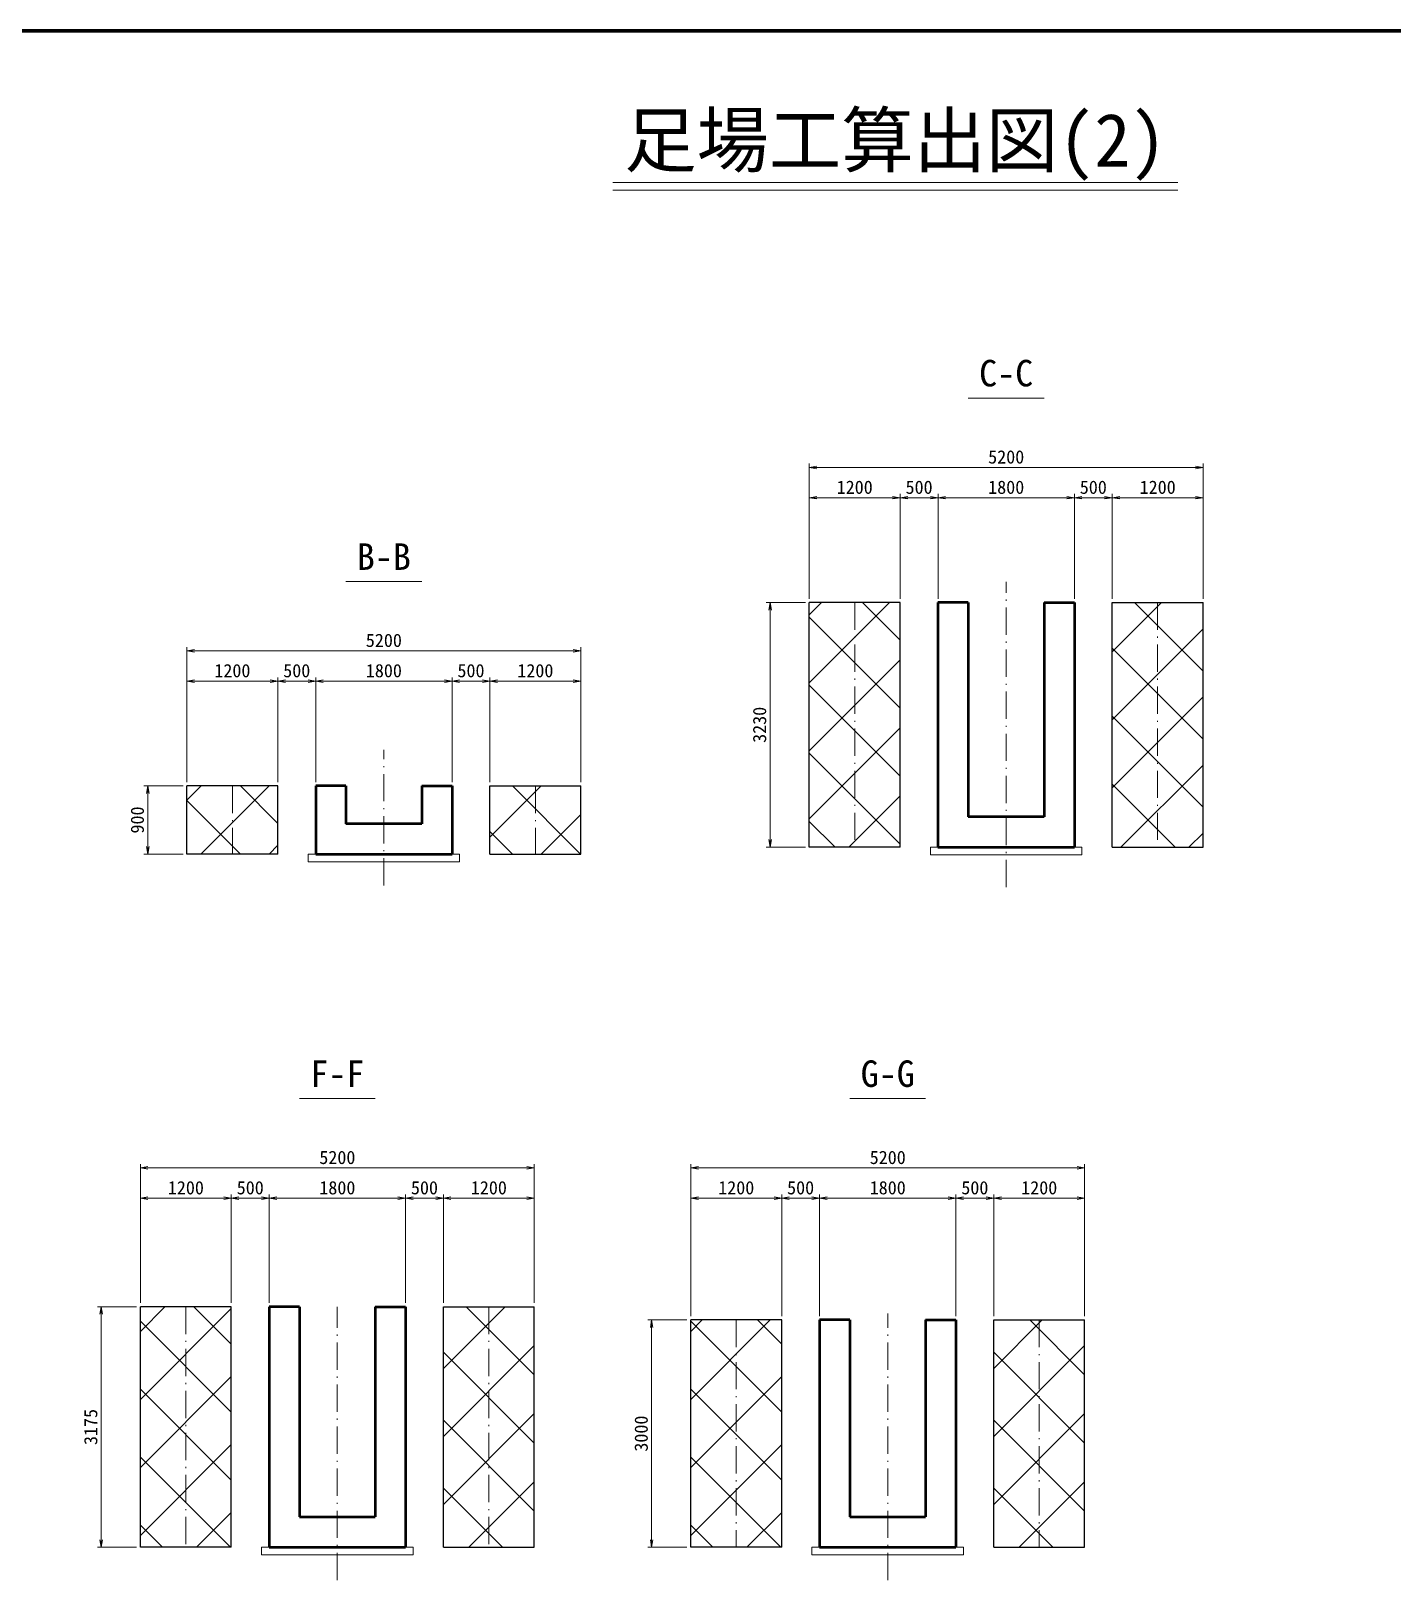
# Model space of a CAD drawing. Header units: millimetres. Extents: x 24033 to 83433, y -97239 to -13239.
# Drawn here: x 42321 to 60290, y -77684 to -57239 of the extents above; entities that cross this region are included whole.
import ezdxf
from ezdxf.enums import TextEntityAlignment as Align

# ---------------------------------------------------------------- set-up
doc = ezdxf.new("R2010")
doc.units = ezdxf.units.MM
doc.header["$LTSCALE"] = 60
doc.header["$PDSIZE"] = 300
doc.linetypes.add('SXF_一点短鎖線', pattern=[9.25, 6, -1.5, 0.25, -1.5])
doc.layers.get('Defpoints').update_dxf_attribs({"color": 151})
for name, color, linetype, lineweight in [('D-BMK', 2, 'SXF_一点短鎖線', 13), ('D-BYP-STR4', 6, 'Continuous', 25), ('D-BYP-STR6', 2, 'SXF_一点短鎖線', 13), ('D-BYP-STR7', 2, 'Continuous', 13), ('D-STR', 1, 'Continuous', 50), ('D-STR-DIM', 7, 'Continuous', 13), ('D-STR-HTXT', 7, 'Continuous', 13), ('D-TTL', 2, 'Continuous', 140), ('D-TTL-LINE', 7, 'Continuous', 13), ('D-TTL-TXT', 7, 'Continuous', 13)]:
    doc.layers.add(name, color=color, linetype=linetype, lineweight=lineweight)
doc.styles.add('MS ゴシック', font='')
doc.styles.add('YOKO_GOTHIC', font='')
doc.styles.get('MS ゴシック').set_extended_font_data('MS Gothic')
doc.styles.get('YOKO_GOTHIC').set_extended_font_data('MS Gothic')
doc.dimstyles.new('S50', dxfattribs={"dimscale": 50, "dimtxt": 3.5, "dimasz": 2, "dimexe": 1, "dimexo": 1, "dimgap": 1, "dimtad": 1, "dimdec": 0, "dimzin": 1, "dimdsep": 46, "dimtxsty": 'YOKO_GOTHIC', "dimblk": 'OPEN', "dimcen": 0, "dimclrd": 256, "dimclre": 256, "dimclrt": 256, "dimaunit": 1, "dimadec": 3, "dimazin": 0, "dimtfac": 1, "dimtdec": 0, "dimtix": 1, "dimtmove": 2, "dimatfit": 3, "dimldrblk": 'OPEN', "dimfxl": 1, "dimlwd": -1, "dimlwe": -1, "dimarcsym": 0})
pattern_1 = [(135, (153936.45, -46739), (-449.0128, -449.0128), [])]
pattern_2 = [(45, (153936.45, -46739), (-449.0128, 449.0128), [])]

# ---------------------------------------------------------------- blocks, each defined once
blk = doc.blocks.new('_Open')
at = {"color": 0, "linetype": 'ByBlock', "lineweight": -2}
for p, q in [((-1, 0.17), (0, 0)), ((-1, -0.17), (0, 0)), ((0, 0), (-1, 0))]:
    blk.add_line(p, q, dxfattribs=at)
blk = doc.blocks.new('*D825')
at = {"layer": 'D-STR-DIM', "transparency": 16777216}
for p, q in [((44330, -67203), (43813, -67203)), ((43863, -67303), (43863, -68003)), ((44330, -68103), (43813, -68103))]:
    blk.add_line(p, q, dxfattribs=at)
at = {"layer": 'Defpoints', "color": 0, "transparency": 16777216}
for p in [(44380, -67203), (43863, -68103), (44380, -68103)]:
    blk.add_point(p, dxfattribs=at)
at = {"layer": 'D-STR-DIM', "transparency": 16777216, "xscale": 100, "yscale": 100, "zscale": 100}
for p, rotation in [((43863, -67203), 90), ((43863, -68103), 270)]:
    blk.add_blockref('_Open', p, dxfattribs=dict(at, rotation=rotation))
at = {"layer": 'D-STR-DIM', "transparency": 16777216, "insert": (43726, -67653), "char_height": 175, "attachment_point": 5, "rotation": 90, "style": 'YOKO_GOTHIC'}
blk.add_mtext('900', dxfattribs=at)
blk = doc.blocks.new('*D704')
at = {"layer": 'D-STR-DIM', "transparency": 16777216}
for p, q in [((44380, -67153), (44380, -65770)), ((44480, -65820), (45480, -65820)), ((45580, -67153), (45580, -65770))]:
    blk.add_line(p, q, dxfattribs=at)
at = {"layer": 'Defpoints', "color": 0, "transparency": 16777216}
for p in [(45580, -65820), (44380, -67203), (45580, -67203)]:
    blk.add_point(p, dxfattribs=at)
at = {"layer": 'D-STR-DIM', "transparency": 16777216, "xscale": 100, "yscale": 100, "zscale": 100, "rotation": 180}
blk.add_blockref('_Open', (44380, -65820), dxfattribs=at)
at = {"layer": 'D-STR-DIM', "transparency": 16777216, "xscale": 100, "yscale": 100, "zscale": 100}
blk.add_blockref('_Open', (45580, -65820), dxfattribs=at)
at = {"layer": 'D-STR-DIM', "transparency": 16777216, "insert": (44980, -65683), "char_height": 175, "attachment_point": 5, "style": 'YOKO_GOTHIC'}
blk.add_mtext('1200', dxfattribs=at)
blk = doc.blocks.new('*D705')
at = {"layer": 'D-STR-DIM', "transparency": 16777216}
for p, q in [((45580, -67153), (45580, -65770)), ((45680, -65820), (45980, -65820)), ((46080, -67153), (46080, -65770))]:
    blk.add_line(p, q, dxfattribs=at)
at = {"layer": 'Defpoints', "color": 0, "transparency": 16777216}
for p in [(46080, -65820), (45580, -67203), (46080, -67203)]:
    blk.add_point(p, dxfattribs=at)
at = {"layer": 'D-STR-DIM', "transparency": 16777216, "xscale": 100, "yscale": 100, "zscale": 100, "rotation": 180}
blk.add_blockref('_Open', (45580, -65820), dxfattribs=at)
at = {"layer": 'D-STR-DIM', "transparency": 16777216, "xscale": 100, "yscale": 100, "zscale": 100}
blk.add_blockref('_Open', (46080, -65820), dxfattribs=at)
at = {"layer": 'D-STR-DIM', "transparency": 16777216, "insert": (45830, -65683), "char_height": 175, "attachment_point": 5, "style": 'YOKO_GOTHIC'}
blk.add_mtext('500', dxfattribs=at)
blk = doc.blocks.new('*D706')
at = {"layer": 'D-STR-DIM', "transparency": 16777216}
for p, q in [((46080, -67153), (46080, -65770)), ((46180, -65820), (47780, -65820)), ((47880, -67153), (47880, -65770))]:
    blk.add_line(p, q, dxfattribs=at)
at = {"layer": 'Defpoints', "color": 0, "transparency": 16777216}
for p in [(47880, -65820), (46080, -67203), (47880, -67203)]:
    blk.add_point(p, dxfattribs=at)
at = {"layer": 'D-STR-DIM', "transparency": 16777216, "xscale": 100, "yscale": 100, "zscale": 100, "rotation": 180}
blk.add_blockref('_Open', (46080, -65820), dxfattribs=at)
at = {"layer": 'D-STR-DIM', "transparency": 16777216, "xscale": 100, "yscale": 100, "zscale": 100}
blk.add_blockref('_Open', (47880, -65820), dxfattribs=at)
at = {"layer": 'D-STR-DIM', "transparency": 16777216, "insert": (46980, -65683), "char_height": 175, "attachment_point": 5, "style": 'YOKO_GOTHIC'}
blk.add_mtext('1800', dxfattribs=at)
blk = doc.blocks.new('*D707')
at = {"layer": 'D-STR-DIM', "transparency": 16777216}
for p, q in [((47880, -67153), (47880, -65770)), ((47980, -65820), (48280, -65820)), ((48380, -67153), (48380, -65770))]:
    blk.add_line(p, q, dxfattribs=at)
at = {"layer": 'Defpoints', "color": 0, "transparency": 16777216}
for p in [(48380, -65820), (47880, -67203), (48380, -67203)]:
    blk.add_point(p, dxfattribs=at)
at = {"layer": 'D-STR-DIM', "transparency": 16777216, "xscale": 100, "yscale": 100, "zscale": 100, "rotation": 180}
blk.add_blockref('_Open', (47880, -65820), dxfattribs=at)
at = {"layer": 'D-STR-DIM', "transparency": 16777216, "xscale": 100, "yscale": 100, "zscale": 100}
blk.add_blockref('_Open', (48380, -65820), dxfattribs=at)
at = {"layer": 'D-STR-DIM', "transparency": 16777216, "insert": (48130, -65683), "char_height": 175, "attachment_point": 5, "style": 'YOKO_GOTHIC'}
blk.add_mtext('500', dxfattribs=at)
blk = doc.blocks.new('*D708')
at = {"layer": 'D-STR-DIM', "transparency": 16777216}
for p, q in [((48380, -67153), (48380, -65770)), ((48480, -65820), (49480, -65820)), ((49580, -67153), (49580, -65770))]:
    blk.add_line(p, q, dxfattribs=at)
at = {"layer": 'Defpoints', "color": 0, "transparency": 16777216}
for p in [(49580, -65820), (48380, -67203), (49580, -67203)]:
    blk.add_point(p, dxfattribs=at)
at = {"layer": 'D-STR-DIM', "transparency": 16777216, "xscale": 100, "yscale": 100, "zscale": 100, "rotation": 180}
blk.add_blockref('_Open', (48380, -65820), dxfattribs=at)
at = {"layer": 'D-STR-DIM', "transparency": 16777216, "xscale": 100, "yscale": 100, "zscale": 100}
blk.add_blockref('_Open', (49580, -65820), dxfattribs=at)
at = {"layer": 'D-STR-DIM', "transparency": 16777216, "insert": (48980, -65683), "char_height": 175, "attachment_point": 5, "style": 'YOKO_GOTHIC'}
blk.add_mtext('1200', dxfattribs=at)
blk = doc.blocks.new('*D709')
at = {"layer": 'D-STR-DIM', "transparency": 16777216}
for p, q in [((44380, -67153), (44380, -65370)), ((44480, -65420), (49480, -65420)), ((49580, -67153), (49580, -65370))]:
    blk.add_line(p, q, dxfattribs=at)
at = {"layer": 'Defpoints', "color": 0, "transparency": 16777216}
for p in [(49580, -65420), (44380, -67203), (49580, -67203)]:
    blk.add_point(p, dxfattribs=at)
at = {"layer": 'D-STR-DIM', "transparency": 16777216, "xscale": 100, "yscale": 100, "zscale": 100, "rotation": 180}
blk.add_blockref('_Open', (44380, -65420), dxfattribs=at)
at = {"layer": 'D-STR-DIM', "transparency": 16777216, "xscale": 100, "yscale": 100, "zscale": 100}
blk.add_blockref('_Open', (49580, -65420), dxfattribs=at)
at = {"layer": 'D-STR-DIM', "transparency": 16777216, "insert": (46980, -65283), "char_height": 175, "attachment_point": 5, "style": 'YOKO_GOTHIC'}
blk.add_mtext('5200', dxfattribs=at)
blk = doc.blocks.new('*D826')
at = {"layer": 'D-STR-DIM', "transparency": 16777216}
for p, q in [((52546, -64782), (52029, -64782)), ((52079, -64882), (52079, -67912)), ((52546, -68012), (52029, -68012))]:
    blk.add_line(p, q, dxfattribs=at)
at = {"layer": 'Defpoints', "color": 0, "transparency": 16777216}
for p in [(52596, -64782), (52079, -68012), (52596, -68012)]:
    blk.add_point(p, dxfattribs=at)
at = {"layer": 'D-STR-DIM', "transparency": 16777216, "xscale": 100, "yscale": 100, "zscale": 100}
for p, rotation in [((52079, -64782), 90), ((52079, -68012), 270)]:
    blk.add_blockref('_Open', p, dxfattribs=dict(at, rotation=rotation))
at = {"layer": 'D-STR-DIM', "transparency": 16777216, "insert": (51941, -66397), "char_height": 175, "attachment_point": 5, "rotation": 90, "style": 'YOKO_GOTHIC'}
blk.add_mtext('3230', dxfattribs=at)
blk = doc.blocks.new('*D710')
at = {"layer": 'D-STR-DIM', "transparency": 16777216}
for p, q in [((52596, -64732), (52596, -63349)), ((53796, -64732), (53796, -63349)), ((52696, -63399), (53696, -63399))]:
    blk.add_line(p, q, dxfattribs=at)
at = {"layer": 'Defpoints', "color": 0, "transparency": 16777216}
for p in [(53796, -63399), (52596, -64782), (53796, -64782)]:
    blk.add_point(p, dxfattribs=at)
at = {"layer": 'D-STR-DIM', "transparency": 16777216, "xscale": 100, "yscale": 100, "zscale": 100, "rotation": 180}
blk.add_blockref('_Open', (52596, -63399), dxfattribs=at)
at = {"layer": 'D-STR-DIM', "transparency": 16777216, "xscale": 100, "yscale": 100, "zscale": 100}
blk.add_blockref('_Open', (53796, -63399), dxfattribs=at)
at = {"layer": 'D-STR-DIM', "transparency": 16777216, "insert": (53196, -63262), "char_height": 175, "attachment_point": 5, "style": 'YOKO_GOTHIC'}
blk.add_mtext('1200', dxfattribs=at)
blk = doc.blocks.new('*D711')
at = {"layer": 'D-STR-DIM', "transparency": 16777216}
for p, q in [((53796, -64732), (53796, -63349)), ((54296, -64732), (54296, -63349)), ((53896, -63399), (54196, -63399))]:
    blk.add_line(p, q, dxfattribs=at)
at = {"layer": 'Defpoints', "color": 0, "transparency": 16777216}
for p in [(54296, -63399), (53796, -64782), (54296, -64782)]:
    blk.add_point(p, dxfattribs=at)
at = {"layer": 'D-STR-DIM', "transparency": 16777216, "xscale": 100, "yscale": 100, "zscale": 100, "rotation": 180}
blk.add_blockref('_Open', (53796, -63399), dxfattribs=at)
at = {"layer": 'D-STR-DIM', "transparency": 16777216, "xscale": 100, "yscale": 100, "zscale": 100}
blk.add_blockref('_Open', (54296, -63399), dxfattribs=at)
at = {"layer": 'D-STR-DIM', "transparency": 16777216, "insert": (54046, -63262), "char_height": 175, "attachment_point": 5, "style": 'YOKO_GOTHIC'}
blk.add_mtext('500', dxfattribs=at)
blk = doc.blocks.new('*D712')
at = {"layer": 'D-STR-DIM', "transparency": 16777216}
for p, q in [((54296, -64732), (54296, -63349)), ((56096, -64732), (56096, -63349)), ((54396, -63399), (55996, -63399))]:
    blk.add_line(p, q, dxfattribs=at)
at = {"layer": 'Defpoints', "color": 0, "transparency": 16777216}
for p in [(56096, -63399), (54296, -64782), (56096, -64782)]:
    blk.add_point(p, dxfattribs=at)
at = {"layer": 'D-STR-DIM', "transparency": 16777216, "xscale": 100, "yscale": 100, "zscale": 100, "rotation": 180}
blk.add_blockref('_Open', (54296, -63399), dxfattribs=at)
at = {"layer": 'D-STR-DIM', "transparency": 16777216, "xscale": 100, "yscale": 100, "zscale": 100}
blk.add_blockref('_Open', (56096, -63399), dxfattribs=at)
at = {"layer": 'D-STR-DIM', "transparency": 16777216, "insert": (55196, -63262), "char_height": 175, "attachment_point": 5, "style": 'YOKO_GOTHIC'}
blk.add_mtext('1800', dxfattribs=at)
blk = doc.blocks.new('*D713')
at = {"layer": 'D-STR-DIM', "transparency": 16777216}
for p, q in [((56096, -64732), (56096, -63349)), ((56596, -64732), (56596, -63349)), ((56196, -63399), (56496, -63399))]:
    blk.add_line(p, q, dxfattribs=at)
at = {"layer": 'Defpoints', "color": 0, "transparency": 16777216}
for p in [(56596, -63399), (56096, -64782), (56596, -64782)]:
    blk.add_point(p, dxfattribs=at)
at = {"layer": 'D-STR-DIM', "transparency": 16777216, "xscale": 100, "yscale": 100, "zscale": 100, "rotation": 180}
blk.add_blockref('_Open', (56096, -63399), dxfattribs=at)
at = {"layer": 'D-STR-DIM', "transparency": 16777216, "xscale": 100, "yscale": 100, "zscale": 100}
blk.add_blockref('_Open', (56596, -63399), dxfattribs=at)
at = {"layer": 'D-STR-DIM', "transparency": 16777216, "insert": (56346, -63262), "char_height": 175, "attachment_point": 5, "style": 'YOKO_GOTHIC'}
blk.add_mtext('500', dxfattribs=at)
blk = doc.blocks.new('*D714')
at = {"layer": 'D-STR-DIM', "transparency": 16777216}
for p, q in [((56596, -64732), (56596, -63349)), ((57796, -64732), (57796, -63349)), ((56696, -63399), (57696, -63399))]:
    blk.add_line(p, q, dxfattribs=at)
at = {"layer": 'Defpoints', "color": 0, "transparency": 16777216}
for p in [(57796, -63399), (56596, -64782), (57796, -64782)]:
    blk.add_point(p, dxfattribs=at)
at = {"layer": 'D-STR-DIM', "transparency": 16777216, "xscale": 100, "yscale": 100, "zscale": 100, "rotation": 180}
blk.add_blockref('_Open', (56596, -63399), dxfattribs=at)
at = {"layer": 'D-STR-DIM', "transparency": 16777216, "xscale": 100, "yscale": 100, "zscale": 100}
blk.add_blockref('_Open', (57796, -63399), dxfattribs=at)
at = {"layer": 'D-STR-DIM', "transparency": 16777216, "insert": (57196, -63262), "char_height": 175, "attachment_point": 5, "style": 'YOKO_GOTHIC'}
blk.add_mtext('1200', dxfattribs=at)
blk = doc.blocks.new('*D715')
at = {"layer": 'D-STR-DIM', "transparency": 16777216}
for p, q in [((52596, -64732), (52596, -62949)), ((57796, -64732), (57796, -62949)), ((52696, -62999), (57696, -62999))]:
    blk.add_line(p, q, dxfattribs=at)
at = {"layer": 'Defpoints', "color": 0, "transparency": 16777216}
for p in [(57796, -62999), (52596, -64782), (57796, -64782)]:
    blk.add_point(p, dxfattribs=at)
at = {"layer": 'D-STR-DIM', "transparency": 16777216, "xscale": 100, "yscale": 100, "zscale": 100, "rotation": 180}
blk.add_blockref('_Open', (52596, -62999), dxfattribs=at)
at = {"layer": 'D-STR-DIM', "transparency": 16777216, "xscale": 100, "yscale": 100, "zscale": 100}
blk.add_blockref('_Open', (57796, -62999), dxfattribs=at)
at = {"layer": 'D-STR-DIM', "transparency": 16777216, "insert": (55196, -62862), "char_height": 175, "attachment_point": 5, "style": 'YOKO_GOTHIC'}
blk.add_mtext('5200', dxfattribs=at)
blk = doc.blocks.new('*D831')
at = {"layer": 'D-STR-DIM', "transparency": 16777216}
for p, q in [((43716, -74077), (43199, -74077)), ((43249, -74177), (43249, -77152)), ((43716, -77252), (43199, -77252))]:
    blk.add_line(p, q, dxfattribs=at)
at = {"layer": 'Defpoints', "color": 0, "transparency": 16777216}
for p in [(43766, -74077), (43249, -77252), (43766, -77252)]:
    blk.add_point(p, dxfattribs=at)
at = {"layer": 'D-STR-DIM', "transparency": 16777216, "xscale": 100, "yscale": 100, "zscale": 100}
for p, rotation in [((43249, -74077), 90), ((43249, -77252), 270)]:
    blk.add_blockref('_Open', p, dxfattribs=dict(at, rotation=rotation))
at = {"layer": 'D-STR-DIM', "transparency": 16777216, "insert": (43111, -75665), "char_height": 175, "attachment_point": 5, "rotation": 90, "style": 'YOKO_GOTHIC'}
blk.add_mtext('3175', dxfattribs=at)
blk = doc.blocks.new('*D678')
at = {"layer": 'D-STR-DIM', "transparency": 16777216}
for p, q in [((43766, -74027), (43766, -72595)), ((43866, -72645), (44866, -72645)), ((44966, -74027), (44966, -72595))]:
    blk.add_line(p, q, dxfattribs=at)
at = {"layer": 'Defpoints', "color": 0, "transparency": 16777216}
for p in [(44966, -72645), (43766, -74077), (44966, -74077)]:
    blk.add_point(p, dxfattribs=at)
at = {"layer": 'D-STR-DIM', "transparency": 16777216, "xscale": 100, "yscale": 100, "zscale": 100, "rotation": 180}
blk.add_blockref('_Open', (43766, -72645), dxfattribs=at)
at = {"layer": 'D-STR-DIM', "transparency": 16777216, "xscale": 100, "yscale": 100, "zscale": 100}
blk.add_blockref('_Open', (44966, -72645), dxfattribs=at)
at = {"layer": 'D-STR-DIM', "transparency": 16777216, "insert": (44366, -72508), "char_height": 175, "attachment_point": 5, "style": 'YOKO_GOTHIC'}
blk.add_mtext('1200', dxfattribs=at)
blk = doc.blocks.new('*D679')
at = {"layer": 'D-STR-DIM', "transparency": 16777216}
for p, q in [((44966, -74027), (44966, -72595)), ((45066, -72645), (45366, -72645)), ((45466, -74027), (45466, -72595))]:
    blk.add_line(p, q, dxfattribs=at)
at = {"layer": 'Defpoints', "color": 0, "transparency": 16777216}
for p in [(45466, -72645), (44966, -74077), (45466, -74077)]:
    blk.add_point(p, dxfattribs=at)
at = {"layer": 'D-STR-DIM', "transparency": 16777216, "xscale": 100, "yscale": 100, "zscale": 100, "rotation": 180}
blk.add_blockref('_Open', (44966, -72645), dxfattribs=at)
at = {"layer": 'D-STR-DIM', "transparency": 16777216, "xscale": 100, "yscale": 100, "zscale": 100}
blk.add_blockref('_Open', (45466, -72645), dxfattribs=at)
at = {"layer": 'D-STR-DIM', "transparency": 16777216, "insert": (45216, -72508), "char_height": 175, "attachment_point": 5, "style": 'YOKO_GOTHIC'}
blk.add_mtext('500', dxfattribs=at)
blk = doc.blocks.new('*D680')
at = {"layer": 'D-STR-DIM', "transparency": 16777216}
for p, q in [((45466, -74027), (45466, -72595)), ((45566, -72645), (47166, -72645)), ((47266, -74027), (47266, -72595))]:
    blk.add_line(p, q, dxfattribs=at)
at = {"layer": 'Defpoints', "color": 0, "transparency": 16777216}
for p in [(47266, -72645), (45466, -74077), (47266, -74077)]:
    blk.add_point(p, dxfattribs=at)
at = {"layer": 'D-STR-DIM', "transparency": 16777216, "xscale": 100, "yscale": 100, "zscale": 100, "rotation": 180}
blk.add_blockref('_Open', (45466, -72645), dxfattribs=at)
at = {"layer": 'D-STR-DIM', "transparency": 16777216, "xscale": 100, "yscale": 100, "zscale": 100}
blk.add_blockref('_Open', (47266, -72645), dxfattribs=at)
at = {"layer": 'D-STR-DIM', "transparency": 16777216, "insert": (46366, -72508), "char_height": 175, "attachment_point": 5, "style": 'YOKO_GOTHIC'}
blk.add_mtext('1800', dxfattribs=at)
blk = doc.blocks.new('*D681')
at = {"layer": 'D-STR-DIM', "transparency": 16777216}
for p, q in [((47766, -74027), (47766, -72595)), ((47866, -72645), (48866, -72645)), ((48966, -74027), (48966, -72595))]:
    blk.add_line(p, q, dxfattribs=at)
at = {"layer": 'Defpoints', "color": 0, "transparency": 16777216}
for p in [(48966, -72645), (47766, -74077), (48966, -74077)]:
    blk.add_point(p, dxfattribs=at)
at = {"layer": 'D-STR-DIM', "transparency": 16777216, "xscale": 100, "yscale": 100, "zscale": 100, "rotation": 180}
blk.add_blockref('_Open', (47766, -72645), dxfattribs=at)
at = {"layer": 'D-STR-DIM', "transparency": 16777216, "xscale": 100, "yscale": 100, "zscale": 100}
blk.add_blockref('_Open', (48966, -72645), dxfattribs=at)
at = {"layer": 'D-STR-DIM', "transparency": 16777216, "insert": (48366, -72508), "char_height": 175, "attachment_point": 5, "style": 'YOKO_GOTHIC'}
blk.add_mtext('1200', dxfattribs=at)
blk = doc.blocks.new('*D682')
at = {"layer": 'D-STR-DIM', "transparency": 16777216}
for p, q in [((43766, -74027), (43766, -72195)), ((43866, -72245), (48866, -72245)), ((48966, -74027), (48966, -72195))]:
    blk.add_line(p, q, dxfattribs=at)
at = {"layer": 'Defpoints', "color": 0, "transparency": 16777216}
for p in [(48966, -72245), (43766, -74077), (48966, -74077)]:
    blk.add_point(p, dxfattribs=at)
at = {"layer": 'D-STR-DIM', "transparency": 16777216, "xscale": 100, "yscale": 100, "zscale": 100, "rotation": 180}
blk.add_blockref('_Open', (43766, -72245), dxfattribs=at)
at = {"layer": 'D-STR-DIM', "transparency": 16777216, "xscale": 100, "yscale": 100, "zscale": 100}
blk.add_blockref('_Open', (48966, -72245), dxfattribs=at)
at = {"layer": 'D-STR-DIM', "transparency": 16777216, "insert": (46366, -72108), "char_height": 175, "attachment_point": 5, "style": 'YOKO_GOTHIC'}
blk.add_mtext('5200', dxfattribs=at)
blk = doc.blocks.new('*D683')
at = {"layer": 'D-STR-DIM', "transparency": 16777216}
for p, q in [((47266, -74027), (47266, -72595)), ((47366, -72645), (47666, -72645)), ((47766, -74027), (47766, -72595))]:
    blk.add_line(p, q, dxfattribs=at)
at = {"layer": 'Defpoints', "color": 0, "transparency": 16777216}
for p in [(47766, -72645), (47266, -74077), (47766, -74077)]:
    blk.add_point(p, dxfattribs=at)
at = {"layer": 'D-STR-DIM', "transparency": 16777216, "xscale": 100, "yscale": 100, "zscale": 100, "rotation": 180}
blk.add_blockref('_Open', (47266, -72645), dxfattribs=at)
at = {"layer": 'D-STR-DIM', "transparency": 16777216, "xscale": 100, "yscale": 100, "zscale": 100}
blk.add_blockref('_Open', (47766, -72645), dxfattribs=at)
at = {"layer": 'D-STR-DIM', "transparency": 16777216, "insert": (47516, -72508), "char_height": 175, "attachment_point": 5, "style": 'YOKO_GOTHIC'}
blk.add_mtext('500', dxfattribs=at)
blk = doc.blocks.new('*D789')
at = {"layer": 'D-STR-DIM', "transparency": 16777216}
for p, q in [((50982, -74252), (50465, -74252)), ((50515, -74352), (50515, -77152)), ((50982, -77252), (50465, -77252))]:
    blk.add_line(p, q, dxfattribs=at)
at = {"layer": 'Defpoints', "color": 0, "transparency": 16777216}
for p in [(51032, -74252), (50515, -77252), (51032, -77252)]:
    blk.add_point(p, dxfattribs=at)
at = {"layer": 'D-STR-DIM', "transparency": 16777216, "xscale": 100, "yscale": 100, "zscale": 100}
for p, rotation in [((50515, -74252), 90), ((50515, -77252), 270)]:
    blk.add_blockref('_Open', p, dxfattribs=dict(at, rotation=rotation))
at = {"layer": 'D-STR-DIM', "transparency": 16777216, "insert": (50378, -75752), "char_height": 175, "attachment_point": 5, "rotation": 90, "style": 'YOKO_GOTHIC'}
blk.add_mtext('3000', dxfattribs=at)
blk = doc.blocks.new('*D684')
at = {"layer": 'D-STR-DIM', "transparency": 16777216}
for p, q in [((51032, -74202), (51032, -72595)), ((51132, -72645), (52132, -72645)), ((52232, -74202), (52232, -72595))]:
    blk.add_line(p, q, dxfattribs=at)
at = {"layer": 'Defpoints', "color": 0, "transparency": 16777216}
for p in [(52232, -72645), (51032, -74252), (52232, -74252)]:
    blk.add_point(p, dxfattribs=at)
at = {"layer": 'D-STR-DIM', "transparency": 16777216, "xscale": 100, "yscale": 100, "zscale": 100, "rotation": 180}
blk.add_blockref('_Open', (51032, -72645), dxfattribs=at)
at = {"layer": 'D-STR-DIM', "transparency": 16777216, "xscale": 100, "yscale": 100, "zscale": 100}
blk.add_blockref('_Open', (52232, -72645), dxfattribs=at)
at = {"layer": 'D-STR-DIM', "transparency": 16777216, "insert": (51632, -72508), "char_height": 175, "attachment_point": 5, "style": 'YOKO_GOTHIC'}
blk.add_mtext('1200', dxfattribs=at)
blk = doc.blocks.new('*D685')
at = {"layer": 'D-STR-DIM', "transparency": 16777216}
for p, q in [((52232, -74202), (52232, -72595)), ((52332, -72645), (52632, -72645)), ((52732, -74202), (52732, -72595))]:
    blk.add_line(p, q, dxfattribs=at)
at = {"layer": 'Defpoints', "color": 0, "transparency": 16777216}
for p in [(52732, -72645), (52232, -74252), (52732, -74252)]:
    blk.add_point(p, dxfattribs=at)
at = {"layer": 'D-STR-DIM', "transparency": 16777216, "xscale": 100, "yscale": 100, "zscale": 100, "rotation": 180}
blk.add_blockref('_Open', (52232, -72645), dxfattribs=at)
at = {"layer": 'D-STR-DIM', "transparency": 16777216, "xscale": 100, "yscale": 100, "zscale": 100}
blk.add_blockref('_Open', (52732, -72645), dxfattribs=at)
at = {"layer": 'D-STR-DIM', "transparency": 16777216, "insert": (52482, -72508), "char_height": 175, "attachment_point": 5, "style": 'YOKO_GOTHIC'}
blk.add_mtext('500', dxfattribs=at)
blk = doc.blocks.new('*D686')
at = {"layer": 'D-STR-DIM', "transparency": 16777216}
for p, q in [((52732, -74202), (52732, -72595)), ((52832, -72645), (54432, -72645)), ((54532, -74202), (54532, -72595))]:
    blk.add_line(p, q, dxfattribs=at)
at = {"layer": 'Defpoints', "color": 0, "transparency": 16777216}
for p in [(54532, -72645), (52732, -74252), (54532, -74252)]:
    blk.add_point(p, dxfattribs=at)
at = {"layer": 'D-STR-DIM', "transparency": 16777216, "xscale": 100, "yscale": 100, "zscale": 100, "rotation": 180}
blk.add_blockref('_Open', (52732, -72645), dxfattribs=at)
at = {"layer": 'D-STR-DIM', "transparency": 16777216, "xscale": 100, "yscale": 100, "zscale": 100}
blk.add_blockref('_Open', (54532, -72645), dxfattribs=at)
at = {"layer": 'D-STR-DIM', "transparency": 16777216, "insert": (53632, -72508), "char_height": 175, "attachment_point": 5, "style": 'YOKO_GOTHIC'}
blk.add_mtext('1800', dxfattribs=at)
blk = doc.blocks.new('*D687')
at = {"layer": 'D-STR-DIM', "transparency": 16777216}
for p, q in [((55032, -74202), (55032, -72595)), ((55132, -72645), (56132, -72645)), ((56232, -74202), (56232, -72595))]:
    blk.add_line(p, q, dxfattribs=at)
at = {"layer": 'Defpoints', "color": 0, "transparency": 16777216}
for p in [(56232, -72645), (55032, -74252), (56232, -74252)]:
    blk.add_point(p, dxfattribs=at)
at = {"layer": 'D-STR-DIM', "transparency": 16777216, "xscale": 100, "yscale": 100, "zscale": 100, "rotation": 180}
blk.add_blockref('_Open', (55032, -72645), dxfattribs=at)
at = {"layer": 'D-STR-DIM', "transparency": 16777216, "xscale": 100, "yscale": 100, "zscale": 100}
blk.add_blockref('_Open', (56232, -72645), dxfattribs=at)
at = {"layer": 'D-STR-DIM', "transparency": 16777216, "insert": (55632, -72508), "char_height": 175, "attachment_point": 5, "style": 'YOKO_GOTHIC'}
blk.add_mtext('1200', dxfattribs=at)
blk = doc.blocks.new('*D688')
at = {"layer": 'D-STR-DIM', "transparency": 16777216}
for p, q in [((51032, -74202), (51032, -72195)), ((51132, -72245), (56132, -72245)), ((56232, -74202), (56232, -72195))]:
    blk.add_line(p, q, dxfattribs=at)
at = {"layer": 'Defpoints', "color": 0, "transparency": 16777216}
for p in [(56232, -72245), (51032, -74252), (56232, -74252)]:
    blk.add_point(p, dxfattribs=at)
at = {"layer": 'D-STR-DIM', "transparency": 16777216, "xscale": 100, "yscale": 100, "zscale": 100, "rotation": 180}
blk.add_blockref('_Open', (51032, -72245), dxfattribs=at)
at = {"layer": 'D-STR-DIM', "transparency": 16777216, "xscale": 100, "yscale": 100, "zscale": 100}
blk.add_blockref('_Open', (56232, -72245), dxfattribs=at)
at = {"layer": 'D-STR-DIM', "transparency": 16777216, "insert": (53632, -72108), "char_height": 175, "attachment_point": 5, "style": 'YOKO_GOTHIC'}
blk.add_mtext('5200', dxfattribs=at)
blk = doc.blocks.new('*D689')
at = {"layer": 'D-STR-DIM', "transparency": 16777216}
for p, q in [((54532, -74202), (54532, -72595)), ((54632, -72645), (54932, -72645)), ((55032, -74202), (55032, -72595))]:
    blk.add_line(p, q, dxfattribs=at)
at = {"layer": 'Defpoints', "color": 0, "transparency": 16777216}
for p in [(55032, -72645), (54532, -74252), (55032, -74252)]:
    blk.add_point(p, dxfattribs=at)
at = {"layer": 'D-STR-DIM', "transparency": 16777216, "xscale": 100, "yscale": 100, "zscale": 100, "rotation": 180}
blk.add_blockref('_Open', (54532, -72645), dxfattribs=at)
at = {"layer": 'D-STR-DIM', "transparency": 16777216, "xscale": 100, "yscale": 100, "zscale": 100}
blk.add_blockref('_Open', (55032, -72645), dxfattribs=at)
at = {"layer": 'D-STR-DIM', "transparency": 16777216, "insert": (54782, -72508), "char_height": 175, "attachment_point": 5, "style": 'YOKO_GOTHIC'}
blk.add_mtext('500', dxfattribs=at)

msp = doc.modelspace()

# ---------------------------------------------------------------- hatches: boundary and pattern name
at = {"layer": 'D-BYP-STR4'}
h = msp.add_hatch(dxfattribs=at)
h.set_pattern_fill('ANSI31', color=0, scale=200, angle=90)
h.set_pattern_definition(pattern_1)
h.paths.add_polyline_path([(44979.8, -67203.3), (44379.8, -67203.3), (44379.8, -68103.3), (44979.8, -68103.3)])
h.paths.add_polyline_path([(45579.8, -67203.3), (44979.8, -67203.3), (44979.8, -68103.3), (45579.8, -68103.3)])
h = msp.add_hatch(dxfattribs=at)
h.set_pattern_fill('ANSI31', color=0, scale=200)
h.set_pattern_definition(pattern_2)
h.paths.add_polyline_path([(44979.8, -67203.3), (44379.8, -67203.3), (44379.8, -68103.3), (44979.8, -68103.3)])
h.paths.add_polyline_path([(45579.8, -67203.3), (44979.8, -67203.3), (44979.8, -68103.3), (45579.8, -68103.3)])
h = msp.add_hatch(dxfattribs=at)
h.set_pattern_fill('ANSI31', color=0, scale=200, angle=90)
h.set_pattern_definition(pattern_1)
h.paths.add_polyline_path([(48979.8, -67203.3), (49579.8, -67203.3), (49579.8, -68103.3), (48979.8, -68103.3)])
h.paths.add_polyline_path([(48379.8, -67203.3), (48979.8, -67203.3), (48979.8, -68103.3), (48379.8, -68103.3)])
h = msp.add_hatch(dxfattribs=at)
h.set_pattern_fill('ANSI31', color=0, scale=200)
h.set_pattern_definition(pattern_2)
h.paths.add_polyline_path([(48979.8, -67203.3), (49579.8, -67203.3), (49579.8, -68103.3), (48979.8, -68103.3)])
h.paths.add_polyline_path([(48379.8, -67203.3), (48979.8, -67203.3), (48979.8, -68103.3), (48379.8, -68103.3)])
h = msp.add_hatch(dxfattribs=at)
h.set_pattern_fill('ANSI31', color=0, scale=200, angle=90)
h.set_pattern_definition([(135, (175841.96, -41108.64), (-449.0128, -449.0128), [])])
h.paths.add_polyline_path([(48965.6, -74077.3), (48365.6, -74077.3), (48365.6, -77252.3), (48965.6, -77252.3)])
h.paths.add_polyline_path([(48365.6, -74077.3), (47765.6, -74077.3), (47765.6, -77252.3), (48365.6, -77252.3)])
h.paths.add_polyline_path([(44365.6, -74077.3), (43765.6, -74077.3), (43765.6, -77252.3), (44365.6, -77252.3)])
h.paths.add_polyline_path([(44965.6, -74077.3), (44365.6, -74077.3), (44365.6, -77252.3), (44965.6, -77252.3)])
h = msp.add_hatch(dxfattribs=at)
h.set_pattern_fill('ANSI31', color=0, scale=200)
h.set_pattern_definition([(45, (175841.96, -41108.64), (-449.0128, 449.0128), [])])
h.paths.add_polyline_path([(48965.6, -74077.3), (48365.6, -74077.3), (48365.6, -77252.3), (48965.6, -77252.3)])
h.paths.add_polyline_path([(48365.6, -74077.3), (47765.6, -74077.3), (47765.6, -77252.3), (48365.6, -77252.3)])
h.paths.add_polyline_path([(44365.6, -74077.3), (43765.6, -74077.3), (43765.6, -77252.3), (44365.6, -77252.3)])
h.paths.add_polyline_path([(44965.6, -74077.3), (44365.6, -74077.3), (44365.6, -77252.3), (44965.6, -77252.3)])
h = msp.add_hatch(dxfattribs=at)
h.set_pattern_fill('ANSI31', color=0, scale=200, angle=90)
h.set_pattern_definition([(135, (183108.4, -41108.64), (-449.0128, -449.0128), [])])
h.paths.add_polyline_path([(51632, -74252.3), (51032, -74252.3), (51032, -77252.3), (51632, -77252.3)])
h.paths.add_polyline_path([(51632, -77252.3), (52232, -77252.3), (52232, -74252.3), (51632, -74252.3)])
h.paths.add_polyline_path([(55632, -74252.3), (55032, -74252.3), (55032, -77252.3), (55632, -77252.3)])
h.paths.add_polyline_path([(56232, -74252.3), (55632, -74252.3), (55632, -77252.3), (56232, -77252.3)])
h = msp.add_hatch(dxfattribs=at)
h.set_pattern_fill('ANSI31', color=0, scale=200)
h.set_pattern_definition([(45, (183108.4, -41108.64), (-449.0128, 449.0128), [])])
h.paths.add_polyline_path([(51632, -74252.3), (51032, -74252.3), (51032, -77252.3), (51632, -77252.3)])
h.paths.add_polyline_path([(52232, -74252.3), (51632, -74252.3), (51632, -77252.3), (52232, -77252.3)])
h.paths.add_polyline_path([(55632, -74252.3), (55032, -74252.3), (55032, -77252.3), (55632, -77252.3)])
h.paths.add_polyline_path([(56232, -74252.3), (55632, -74252.3), (55632, -77252.3), (56232, -77252.3)])
at = {"layer": 'D-STR-DIM'}
h = msp.add_hatch(dxfattribs=at)
h.set_pattern_fill('ANSI31', color=0, scale=200)
h.set_pattern_definition([(45, (171566.65, -40264.7), (-449.0128, 449.0128), [])])
h.paths.add_polyline_path([(53195.6, -64782), (52595.6, -64782), (52595.6, -68011.9), (53195.6, -68011.9)])
h.paths.add_polyline_path([(53195.6, -68011.9), (53795.6, -68011.9), (53795.6, -64782), (53195.6, -64782)])
h.paths.add_polyline_path([(57195.6, -64782), (56595.6, -64782), (56595.6, -68011.9), (57195.6, -68011.9)])
h.paths.add_polyline_path([(57795.6, -64782), (57195.6, -64782), (57195.6, -68011.9), (57795.6, -68011.9)])
h = msp.add_hatch(dxfattribs=at)
h.set_pattern_fill('ANSI31', color=0, scale=200, angle=90)
h.set_pattern_definition([(135, (171566.65, -40264.7), (-449.0128, -449.0128), [])])
h.paths.add_polyline_path([(52595.6, -68011.9), (53195.6, -68011.9), (53195.6, -64782), (52595.6, -64782)])
h.paths.add_polyline_path([(53195.6, -68011.9), (53795.6, -68011.9), (53795.6, -64782), (53195.6, -64782)])
h.paths.add_polyline_path([(57195.6, -64782), (56595.6, -64782), (56595.6, -68011.9), (57195.6, -68011.9)])
h.paths.add_polyline_path([(57795.6, -64782), (57195.6, -64782), (57195.6, -68011.9), (57795.6, -68011.9)])

# ---------------------------------------------------------------- linework, layer by layer
at = {"layer": 'D-BMK', "color": 0, "linetype": 'SXF_一点短鎖線'}
for p, q in [((55195.6, -68538.7), (55195.6, -64510.8)), ((53195.6, -64782), (53195.6, -68011.9)), ((57195.6, -64782), (57195.6, -68011.9)), ((44979.8, -67203.3), (44979.8, -68103.3)), ((48979.8, -67203.3), (48979.8, -68103.3)), ((44365.6, -74077.3), (44365.6, -77252.3)), ((46365.6, -77684.5), (46365.6, -74077.3)), ((48365.6, -74077.3), (48365.6, -77252.3)), ((53632, -77684.5), (53632, -74165.7)), ((51632, -74252.3), (51632, -77252.3)), ((55632, -74252.3), (55632, -77252.3))]:
    msp.add_line(p, q, dxfattribs=at)
at = {"layer": 'D-BYP-STR4', "color": 1}
for p, q in [((52595.6, -68011.9), (52595.6, -64782)), ((53795.6, -64782), (52595.6, -64782)), ((53795.6, -68011.9), (53795.6, -64782)), ((56595.6, -68011.9), (56595.6, -64782)), ((56595.6, -64782), (57795.6, -64782)), ((57795.6, -68011.9), (57795.6, -64782)), ((44379.8, -68103.3), (44379.8, -67203.3)), ((45579.8, -67203.3), (44379.8, -67203.3)), ((45579.8, -68103.3), (45579.8, -67203.3)), ((48379.8, -68103.3), (48379.8, -67203.3)), ((48379.8, -67203.3), (49579.8, -67203.3)), ((49579.8, -68103.3), (49579.8, -67203.3)), ((53795.6, -68011.9), (52595.6, -68011.9)), ((56595.6, -68011.9), (57795.6, -68011.9)), ((45579.8, -68103.3), (44379.8, -68103.3)), ((48379.8, -68103.3), (49579.8, -68103.3)), ((43765.6, -77252.3), (43765.6, -74077.3)), ((44965.6, -74077.3), (43765.6, -74077.3)), ((44965.6, -77252.3), (44965.6, -74077.3)), ((47765.6, -77252.3), (47765.6, -74077.3)), ((47765.6, -74077.3), (48965.6, -74077.3)), ((48965.6, -77252.3), (48965.6, -74077.3)), ((51032, -77252.3), (51032, -74252.3)), ((52232, -74252.3), (51032, -74252.3)), ((52232, -77252.3), (52232, -74252.3)), ((55032, -77252.3), (55032, -74252.3)), ((55032, -74252.3), (56232, -74252.3)), ((56232, -77252.3), (56232, -74252.3)), ((44965.6, -77252.3), (43765.6, -77252.3)), ((47765.6, -77252.3), (48965.6, -77252.3)), ((52232, -77252.3), (51032, -77252.3)), ((55032, -77252.3), (56232, -77252.3))]:
    msp.add_line(p, q, dxfattribs=at)
at = {"layer": 'D-BYP-STR6', "color": 0, "linetype": 'SXF_一点短鎖線'}
msp.add_line((46979.8, -68516.1), (46979.8, -66728.5), dxfattribs=at)
at = {"layer": 'D-BYP-STR7', "color": 0}
for points in [[(56095.6, -68011.9), (56195.6, -68011.9), (56195.6, -68111.9), (54195.6, -68111.9), (54195.6, -68011.9), (54295.6, -68011.9)], [(47879.8, -68103.3), (47979.8, -68103.3), (47979.8, -68203.3), (45979.8, -68203.3), (45979.8, -68103.3), (46079.8, -68103.3)], [(47265.6, -77252.3), (47365.6, -77252.3), (47365.6, -77352.3), (45365.6, -77352.3), (45365.6, -77252.3), (45465.6, -77252.3)], [(54532, -77252.3), (54632, -77252.3), (54632, -77352.3), (52632, -77352.3), (52632, -77252.3), (52732, -77252.3)]]:
    msp.add_lwpolyline(points, dxfattribs=at)
at = {"layer": 'D-STR', "color": 0, "ltscale": 1500}
for p, q in [((54695.6, -64782), (54295.6, -64782)), ((54295.6, -64782), (54295.6, -68011.9)), ((54695.6, -64782), (54695.6, -67611.9)), ((55695.6, -64782), (56095.6, -64782)), ((55695.6, -64782), (55695.6, -67611.9)), ((56095.6, -64782), (56095.6, -68011.9)), ((46479.8, -67203.3), (46079.8, -67203.3)), ((46079.8, -67203.3), (46079.8, -68103.3)), ((46479.8, -67203.3), (46479.8, -67703.3)), ((47479.8, -67203.3), (47879.8, -67203.3)), ((47479.8, -67203.3), (47479.8, -67703.3)), ((47879.8, -67203.3), (47879.8, -68103.3)), ((55695.6, -67611.9), (54695.6, -67611.9)), ((47479.8, -67703.3), (46479.8, -67703.3)), ((54295.6, -68011.9), (56095.6, -68011.9)), ((46079.8, -68103.3), (47879.8, -68103.3)), ((45865.6, -74077.3), (45465.6, -74077.3)), ((45465.6, -74077.3), (45465.6, -77252.3)), ((45865.6, -74077.3), (45865.6, -76852.3)), ((46865.6, -74077.3), (47265.6, -74077.3)), ((46865.6, -74077.3), (46865.6, -76852.3)), ((47265.6, -74077.3), (47265.6, -77252.3)), ((53132, -74252.3), (52732, -74252.3)), ((52732, -74252.3), (52732, -77252.3)), ((53132, -74252.3), (53132, -76852.3)), ((54132, -74252.3), (54532, -74252.3)), ((54132, -74252.3), (54132, -76852.3)), ((54532, -74252.3), (54532, -77252.3)), ((45865.6, -76852.3), (46865.6, -76852.3)), ((53132, -76852.3), (54132, -76852.3)), ((45465.6, -77252.3), (47265.6, -77252.3)), ((52732, -77252.3), (54532, -77252.3))]:
    msp.add_line(p, q, dxfattribs=at)
at = {"layer": 'D-STR-HTXT', "linetype": 'Continuous'}
for p, q in [((54695.6, -62084.2), (55695.6, -62084.2)), ((46479.8, -64505.4), (47479.8, -64505.4)), ((45865.6, -71330.1), (46865.6, -71330.1)), ((53132, -71330.1), (54132, -71330.1))]:
    msp.add_line(p, q, dxfattribs=at)
at = {"layer": 'D-TTL'}
msp.add_line((26233.4, -57238.8), (81233.4, -57238.8), dxfattribs=at)
at = {"layer": 'D-TTL-LINE'}
for p, q in [((50002.8, -59238.8), (57463.9, -59238.8)), ((50002.8, -59338.8), (57463.9, -59338.8))]:
    msp.add_line(p, q, dxfattribs=at)

# ---------------------------------------------------------------- texts
at = {"layer": 'D-TTL-TXT', "style": 'MS ゴシック'}
for s, height, p in [('足場工算出図(2)', 700, (53733.4, -59238.8)), ('C-C', 350, (55195.6, -62035)), ('B-B', 350, (46979.8, -64456.3)), ('F-F', 350, (46365.6, -71281)), ('G-G', 350, (53632, -71281))]:
    msp.add_text(s, height=height, dxfattribs=at).set_placement(p, align=Align.BOTTOM_CENTER)

# ---------------------------------------------------------------- dimensions: what is measured, and where the dimension line sits
at = {"layer": 'D-STR-DIM'}
for base, p1, p2, picture, middle in [((57795.6, -62999.1), (52595.6, -64782), (57795.6, -64782), '*D715', (55195.6, -62861.6)), ((53795.6, -63399.1), (52595.6, -64782), (53795.6, -64782), '*D710', (53195.6, -63261.6)), ((54295.6, -63399.1), (53795.6, -64782), (54295.6, -64782), '*D711', (54045.6, -63261.6)), ((56095.6, -63399.1), (54295.6, -64782), (56095.6, -64782), '*D712', (55195.6, -63261.6)), ((56595.6, -63399.1), (56095.6, -64782), (56595.6, -64782), '*D713', (56345.6, -63261.6)), ((57795.6, -63399.1), (56595.6, -64782), (57795.6, -64782), '*D714', (57195.6, -63261.6)), ((49579.8, -65420.4), (44379.8, -67203.3), (49579.8, -67203.3), '*D709', (46979.8, -65282.9)), ((45579.8, -65820.4), (44379.8, -67203.3), (45579.8, -67203.3), '*D704', (44979.8, -65682.9)), ((46079.8, -65820.4), (45579.8, -67203.3), (46079.8, -67203.3), '*D705', (45829.8, -65682.9)), ((47879.8, -65820.4), (46079.8, -67203.3), (47879.8, -67203.3), '*D706', (46979.8, -65682.9)), ((48379.8, -65820.4), (47879.8, -67203.3), (48379.8, -67203.3), '*D707', (48129.8, -65682.9)), ((49579.8, -65820.4), (48379.8, -67203.3), (49579.8, -67203.3), '*D708', (48979.8, -65682.9)), ((48965.6, -72245.1), (43765.6, -74077.3), (48965.6, -74077.3), '*D682', (46365.6, -72107.6)), ((56232, -72245.1), (51032, -74252.3), (56232, -74252.3), '*D688', (53632, -72107.6)), ((44965.6, -72645.1), (43765.6, -74077.3), (44965.6, -74077.3), '*D678', (44365.6, -72507.6)), ((45465.6, -72645.1), (44965.6, -74077.3), (45465.6, -74077.3), '*D679', (45215.6, -72507.6)), ((47265.6, -72645.1), (45465.6, -74077.3), (47265.6, -74077.3), '*D680', (46365.6, -72507.6)), ((47765.6, -72645.1), (47265.6, -74077.3), (47765.6, -74077.3), '*D683', (47515.6, -72507.6)), ((48965.6, -72645.1), (47765.6, -74077.3), (48965.6, -74077.3), '*D681', (48365.6, -72507.6)), ((52232, -72645.1), (51032, -74252.3), (52232, -74252.3), '*D684', (51632, -72507.6)), ((52732, -72645.1), (52232, -74252.3), (52732, -74252.3), '*D685', (52482, -72507.6)), ((54532, -72645.1), (52732, -74252.3), (54532, -74252.3), '*D686', (53632, -72507.6)), ((55032, -72645.1), (54532, -74252.3), (55032, -74252.3), '*D689', (54782, -72507.6)), ((56232, -72645.1), (55032, -74252.3), (56232, -74252.3), '*D687', (55632, -72507.6))]:
    dim = msp.add_linear_dim(base=base, p1=p1, p2=p2, dimstyle='S50', dxfattribs=at)
    dim.commit()
    dim.dimension.update_dxf_attribs({"geometry": picture, "text_midpoint": middle})
for base, p1, p2, picture, middle in [((52078.9, -68011.9), (52595.6, -64782), (52595.6, -68011.9), '*D826', (51941.4, -66396.9)), ((43863.1, -68103.3), (44379.8, -67203.3), (44379.8, -68103.3), '*D825', (43725.6, -67653.3)), ((43248.9, -77252.3), (43765.6, -74077.3), (43765.6, -77252.3), '*D831', (43111.4, -75664.8)), ((50515.4, -77252.3), (51032, -74252.3), (51032, -77252.3), '*D789', (50377.9, -75752.3))]:
    dim = msp.add_linear_dim(base=base, p1=p1, p2=p2, angle=90, dimstyle='S50', dxfattribs=at)
    dim.commit()
    dim.dimension.update_dxf_attribs({"geometry": picture, "text_midpoint": middle})

doc.saveas('drawing.dxf')
